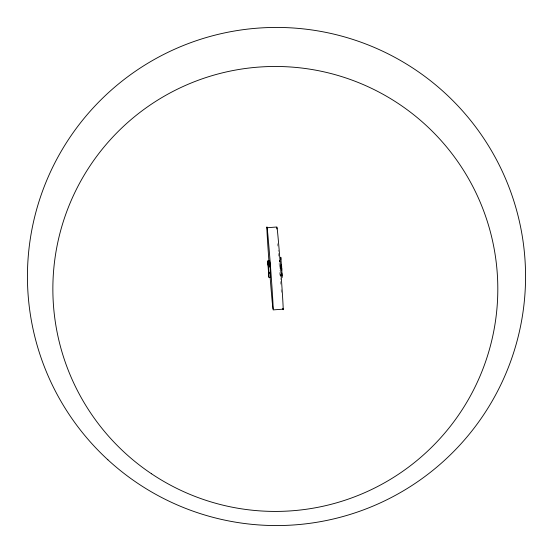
<?xml version="1.0" encoding="UTF-8"?>
<svg xmlns="http://www.w3.org/2000/svg" width="553" height="553" viewBox="0 0 553 553"><rect width="100%" height="100%" fill="white"/><g stroke="black" fill="none" stroke-linecap="round" stroke-linejoin="round"><path stroke-width="0.41" stroke-dasharray="2.77 2.07" d="M281.332 292.343A41.254 0.581 85.7 0 1 281.062 289.067M280.668 284.249A41.254 0.581 85.7 0 1 280.212 278.525M279.956 275.276A41.254 0.581 85.7 0 1 279.583 270.348M279.272 266.214A41.254 0.581 85.7 0 1 279.03 262.896M278.553 256.17A41.254 0.581 85.7 0 1 278.145 250.302M277.869 246.106A41.254 0.581 85.7 0 1 277.71 243.666"/><path stroke-width="0.83" d="M268.882 276.901L268.668 273.023L270.617 272.878L269.636 260.684L268.046 260.802L268.399 266.332L267.776 262.067M269.781 262.647L269.988 266.214L269.588 264.79M282.306 277.357L280.813 257.297L280.827 259.53M270.258 272.906L270.472 276.783M281.754 270.41L281.843 268.274M266.981 227.739L276.901 227M269.304 261.127L267.7 261.244L268.938 277.613L270.528 277.495L270.127 272.325M268.426 266.124L270.009 266.007M273.175 309.894L283.095 309.155M282.037 275.56L281.802 273.12M279.618 260.352L279.742 261.707M268.046 260.802L269.028 272.995M280.101 266.131L280.295 268.737M281.774 267.389L281.346 264.355L281.283 266.283M269.615 265.433L269.74 267.154M281.201 265.454L281.29 266.719M280.675 274.565L280.744 276.044M268.876 260.373A41.254 0.581 85.7 0 1 267.852 234.61A41.254 0.581 85.7 0 1 272.94 302.795A41.254 0.581 85.7 0 1 270.168 277.654M276.901 228.983A41.254 0.581 85.7 0 1 280.412 265.813A41.254 0.581 85.7 0 1 282.88 308.346M107.87 459.792A249.064 249.064 0 0 0 519.55 330.894A249.064 249.064 0 0 0 202.08 38.814A249.064 249.064 0 0 0 107.87 459.792M151.474 473.755A222.479 222.479 0 0 0 497.313 303.804A222.479 222.479 0 0 0 177.216 89.275A222.479 222.479 0 0 0 151.474 473.755"/></g></svg>
